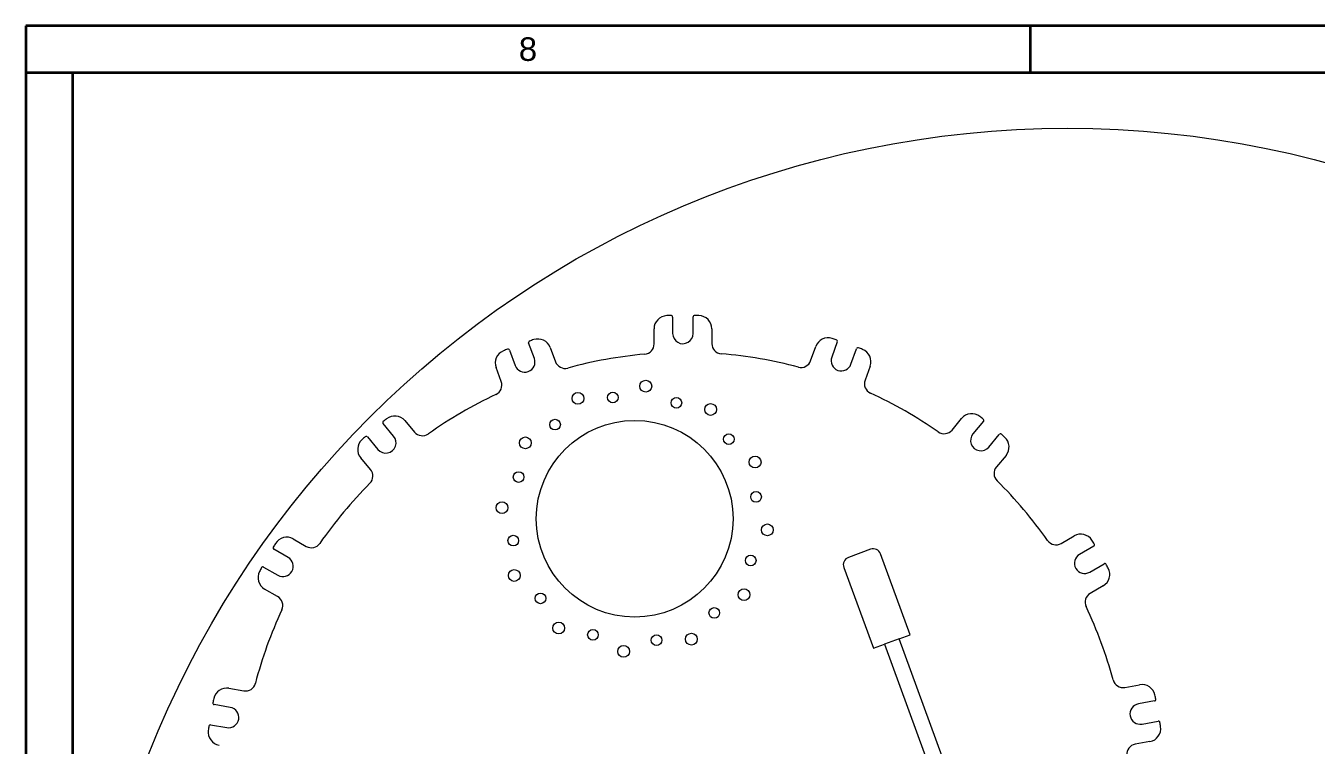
# Model space of a CAD drawing. Header units: inches. Extents: x 20 to 536, y 8 to 344.
# Drawn here: x 20 to 102.4, y 298 to 344 of the extents above; entities that cross this region are included whole.
import ezdxf

# ---------------------------------------------------------------- set-up
doc = ezdxf.new("R2010")
doc.units = ezdxf.units.IN
doc.header["$LTSCALE"] = 16
doc.header["$MEASUREMENT"] = 0
doc.layers.get('0').update_dxf_attribs({"lineweight": 25})
for name, color, linetype, lineweight in [('Border', 7, 'Continuous', 35), ('Dimension (ANSI)', 7, 'Continuous', 25), ('Symbol (ANSI)', 7, 'Continuous', 25), ('Visible', 7, 'Continuous', 18)]:
    doc.layers.add(name, color=color, linetype=linetype, lineweight=lineweight)
doc.styles.add('MEMCOR Medium', font='arial.ttf')
doc.styles.add('Standard A-B-C', font='arial.ttf')
doc.dimstyles.new('Default (ANSI)', dxfattribs={"dimscale": 16, "dimtxt": 0.15, "dimasz": 0.098425, "dimexe": 0.125, "dimexo": 0.0625, "dimgap": 0.031496, "dimtad": 0, "dimtih": 1, "dimtoh": 1, "dimdec": 4, "dimrnd": 1e-08, "dimzin": 3, "dimdsep": 46, "dimlunit": 5, "dimtxsty": 'MEMCOR Medium', "dimcen": 0.09, "dimdle": 0.393701, "dimclrd": 256, "dimclre": 256, "dimclrt": 256, "dimadec": 0, "dimazin": 1, "dimtfac": 0.8, "dimtofl": 0, "dimtmove": 0, "dimatfit": 3, "dimfxl": 1, "dimfrac": 1, "dimtolj": 1, "dimtzin": 4, "dimlwd": -1, "dimlwe": -1, "dimarcsym": 0})
doc.dimstyles.new('Default (ANSI)$7', dxfattribs={"dimscale": 16, "dimtxt": 0.15, "dimasz": 0.098425, "dimexe": 0.125, "dimexo": 0.0625, "dimgap": 0.031496, "dimtad": 0, "dimtih": 1, "dimtoh": 1, "dimdec": 4, "dimrnd": 1e-08, "dimzin": 3, "dimdsep": 46, "dimlunit": 5, "dimtxsty": 'MEMCOR Medium', "dimcen": 0.09, "dimdle": 0.393701, "dimclrd": 256, "dimclre": 256, "dimclrt": 256, "dimadec": 0, "dimazin": 1, "dimtfac": 0.8, "dimtofl": 0, "dimtmove": 0, "dimatfit": 3, "dimfxl": 1, "dimfrac": 1, "dimtolj": 1, "dimtzin": 4, "dimlwd": -1, "dimlwe": -1, "dimarcsym": 0})

# ---------------------------------------------------------------- blocks, each defined once
blk = doc.blocks.new('Borders 22x34_D')
at = {"layer": 'Border'}
for p, q in [((33.5, 21.5), (1.25, 21.5)), ((1.25, 21.5), (1.25, 0.5)), ((5.2578, 21.5), (5.2578, 21.3125)), ((33.3125, 21.3125), (1.25, 21.3125)), ((1.4375, 0.5), (1.4375, 21.3125))]:
    blk.add_line(p, q, dxfattribs=at)
at = {"layer": 'Border', "insert": (3.2539, 21.4062), "char_height": 0.094, "attachment_point": 5, "style": 'Standard A-B-C'}
blk.add_mtext('\\fArial|b0|i0;\\H0.0940;8', dxfattribs=at)
blk = doc.blocks.new('*D26')
at = {"layer": 'Defpoints', "color": 0, "transparency": 16777216}
for p in [(124.992, 324.332), (86.51, 274.451)]:
    blk.add_point(p, dxfattribs=at)
at = {"layer": 'Dimension (ANSI)', "transparency": 16777216}
for p, q in [((132.33, 333.844), (125.954, 325.579)), ((134.447, 333.844), (132.33, 333.844))]:
    blk.add_line(p, q, dxfattribs=at)
blk.add_solid([(125.746, 325.739), (126.162, 325.418), (124.992, 324.332)], dxfattribs=at)
at = {"layer": 'Dimension (ANSI)', "transparency": 16777216, "insert": (134.951, 339.168), "char_height": 2.4, "attachment_point": 1, "style": 'MEMCOR Medium'}
blk.add_mtext('\\A1; \\fArial|b0|i0;\\H2.4000;R63 in\\P[R1600.2 mm]{\\P\\fArial|b0|i0;\\H2.4000;RADIAL CLEARANCE REQUIRED}', dxfattribs=at)

msp = doc.modelspace()

# ---------------------------------------------------------------- linework, layer by layer
at = {"layer": 'Visible', "linetype": 'Continuous', "lineweight": 18}
for p, q in [((60.11542, 323.67999), (60.11171, 324.6362)), ((61.29877, 325.39836), (61.30284, 324.34756)), ((62.61283, 324.35264), (62.60876, 325.40345)), ((63.80169, 324.65051), (63.8054, 323.6943)), ((71.81228, 323.8174), (71.45672, 322.82858)), ((50.87857, 323.28815), (51.2418, 322.30211)), ((52.47105, 322.75493), (52.10782, 323.74097)), ((53.48633, 323.44144), (53.81686, 322.54417)), ((70.11259, 322.60739), (70.43614, 323.50719)), ((72.68944, 322.38531), (73.04501, 323.37414)), ((50.35431, 321.26868), (50.02378, 322.16595)), ((73.90848, 322.2586), (73.58492, 321.35879)), ((79.14, 318.18024), (79.75179, 318.91512)), ((43.48734, 317.78487), (42.80877, 318.58721)), ((44.20659, 318.77723), (44.82407, 318.04712)), ((81.15104, 318.73595), (80.47872, 317.92837)), ((41.80853, 317.74128), (42.48709, 316.93893)), ((81.48549, 317.09022), (82.15782, 317.8978)), ((42.00658, 315.66429), (41.38911, 316.3944)), ((82.58767, 316.55421), (81.97588, 315.81933)), ((37.08174, 311.22045), (37.91169, 310.74556)), ((86.10881, 310.93252), (86.93505, 311.41384)), ((88.18864, 310.76691), (87.28065, 310.23797)), ((36.74527, 310.04194), (35.83321, 310.56381)), ((73.93588, 310.56153), (72.52734, 310.04577)), ((76.46845, 305.09929), (74.57732, 310.26394)), ((35.18262, 309.42678), (36.09468, 308.90491)), ((72.22975, 309.40433), (74.12088, 304.23968)), ((87.94005, 309.10603), (88.84803, 309.63496)), ((88.79244, 308.22539), (87.96619, 307.74407)), ((36.0791, 307.54279), (35.24915, 308.01768)), ((75.76418, 304.8414), (76.46845, 305.09929)), ((74.12088, 304.23968), (74.82515, 304.49756)), ((75.76418, 304.8414), (74.82515, 304.49756)), ((74.82515, 304.49756), (84.7811, 277.30802)), ((85.81226, 277.40025), (75.76418, 304.8414)), ((32.97114, 301.68255), (33.91346, 301.52016)), ((90.17849, 301.73842), (91.11952, 301.90812)), ((92.07624, 300.87145), (91.04211, 300.68497)), ((33.05804, 300.46004), (32.02249, 300.63849)), ((31.80002, 299.34752), (32.83557, 299.16906)), ((91.27459, 299.39576), (92.30873, 299.58225)), ((91.77438, 298.27669), (90.83334, 298.107))]:
    msp.add_line(p, q, dxfattribs=at)
for centre, radius in [((86.51016, 274.4507), 63), ((59.58608, 320.98011), 0.3775), ((55.25592, 320.19925), 0.3775), ((57.48047, 320.2599), 0.34045), ((61.54256, 319.91948), 0.34045), ((63.72643, 319.49125), 0.3775), ((58.87808, 312.5096), 6.28), ((53.7928, 318.52289), 0.34045), ((51.89644, 317.35795), 0.3775), ((64.89136, 317.59488), 0.34045), ((66.56773, 316.13176), 0.3775), ((51.4682, 315.17409), 0.34045), ((66.62837, 313.90721), 0.34045), ((50.40758, 313.21761), 0.3775), ((51.12779, 311.112), 0.34045), ((67.34858, 311.8016), 0.3775), ((66.28796, 309.84512), 0.34045), ((51.18843, 308.88745), 0.3775), ((52.8648, 307.42433), 0.34045), ((65.85972, 307.66126), 0.3775), ((63.96336, 306.49632), 0.34045), ((54.02973, 305.52796), 0.3775), ((56.21359, 305.09973), 0.34045), ((60.27569, 304.75931), 0.34045), ((62.50023, 304.81996), 0.3775), ((58.17008, 304.0391), 0.3775)]:
    msp.add_circle(centre, radius, dxfattribs=at)
for centre, radius, start, end in [((60.95671, 324.63947), 0.845, 92.1411114, 180.2222602), ((62.07249, 294.79532), 30.71, 91.6260209, 92.1411114), ((61.20377, 325.398), 0.095, 0.2222602, 91.6260209), ((62.70376, 325.40381), 0.095, 88.8184995, 180.2222602), ((62.07249, 294.79532), 30.71, 88.3034089, 88.8184995), ((62.95669, 324.64723), 0.845, 0.2222602, 88.3034089), ((52.19697, 323.7738), 0.095, 108.8184995, 200.2222602), ((62.07249, 294.79532), 30.71, 108.3034089, 108.8184995), ((52.69342, 323.14936), 0.845, 20.2222602, 108.3034089), ((61.95784, 324.3501), 0.655, 180.2222602, 0.2222602), ((71.2313, 323.22127), 0.845, 72.1411114, 160.2222602), ((62.07249, 294.79532), 30.71, 71.6260209, 72.1411114), ((71.72289, 323.84955), 0.095, 340.2222602, 71.6260209), ((50.8167, 322.45803), 0.845, 112.1411114, 200.2222602), ((62.07249, 294.79532), 30.71, 111.6260209, 112.1411114), ((50.78943, 323.25531), 0.095, 20.2222602, 111.6260209), ((62.07249, 294.79532), 28.345, 95.1676899, 105.2768304), ((59.46043, 323.67745), 0.655, 275.1676899, 0.2222602), ((64.46039, 323.69684), 0.655, 180.2222602, 265.2768304), ((62.07249, 294.79532), 28.345, 75.1676899, 85.2768304), ((73.13441, 323.34199), 0.095, 68.8184995, 160.2222602), ((62.07249, 294.79532), 30.71, 68.3034089, 68.8184995), ((73.11332, 322.54452), 0.845, 340.2222602, 68.3034089), ((51.85642, 322.52852), 0.655, 200.2222602, 20.2222593), ((54.43148, 322.77058), 0.655, 200.2222602, 285.2768304), ((69.49622, 322.82902), 0.655, 255.1676899, 340.2222602), ((72.07308, 322.60694), 0.655, 160.2222602, 340.2222602), ((74.20129, 321.13716), 0.655, 160.2222602, 245.2768304), ((49.73969, 321.04227), 0.655, 295.1676899, 20.2222602), ((62.07249, 294.79532), 28.345, 55.1676899, 65.2768304), ((62.07249, 294.79532), 28.345, 115.1676899, 125.2768304), ((62.07249, 294.79532), 30.71, 128.3034089, 128.8184995), ((43.56139, 318.23157), 0.845, 40.2222602, 128.3034089), ((80.4012, 318.37448), 0.845, 52.1411114, 140.2222602), ((62.07249, 294.79532), 30.71, 51.6260209, 52.1411114), ((81.07803, 318.79673), 0.095, 320.2222602, 51.6260209), ((42.88131, 318.64856), 0.095, 128.8184995, 220.2222602), ((45.32419, 318.47009), 0.655, 220.2222602, 305.2768304), ((78.63661, 318.59931), 0.655, 235.1676899, 320.2222602), ((42.0343, 316.94006), 0.845, 132.1411114, 220.2222602), ((62.07249, 294.79532), 30.71, 131.6260209, 132.1411114), ((41.73599, 317.67993), 0.095, 40.2222602, 131.6260209), ((42.98722, 317.3619), 0.655, 220.2222602, 40.2222602), ((80.98211, 317.50929), 0.655, 140.2222602, 320.222261), ((82.23083, 317.83702), 0.095, 48.8184995, 140.2222602), ((62.07249, 294.79532), 30.71, 48.3034089, 48.8184995), ((81.93826, 317.09485), 0.845, 320.2222602, 48.3034089), ((41.50646, 315.24132), 0.655, 315.1676899, 40.2222602), ((82.47927, 315.40026), 0.655, 140.2222602, 225.2768304), ((62.07249, 294.79532), 28.345, 135.1676899, 145.2768304), ((62.07249, 294.79532), 28.345, 35.1676899, 45.2768304), ((87.36039, 310.68369), 0.845, 32.1411114, 120.2222602), ((35.88039, 310.64626), 0.095, 148.8184995, 240.2222602), ((62.07249, 294.79532), 30.71, 148.3034089, 148.8184995), ((36.66208, 310.48702), 0.845, 60.2222602, 148.3034089), ((38.23699, 311.31407), 0.655, 240.2222602, 325.2768304), ((85.77911, 311.49849), 0.655, 215.1676899, 300.2222602), ((62.07249, 294.79532), 30.71, 31.6260209, 32.1411114), ((88.14082, 310.84899), 0.095, 300.2222602, 31.6260209), ((36.41997, 309.47342), 0.655, 240.2222602, 60.2222602), ((72.69926, 309.57625), 0.5, 110.1111301, 200.1111301), ((74.1078, 310.09202), 0.5, 20.1111301, 110.1111301), ((87.61035, 309.672), 0.655, 120.2222602, 300.2222602), ((35.66881, 308.75111), 0.845, 152.1411114, 240.2222602), ((62.07249, 294.79532), 30.71, 151.6260209, 152.1411114), ((35.13544, 309.34433), 0.095, 60.2222602, 151.6260209), ((88.3671, 308.95553), 0.845, 300.2222602, 28.3034089), ((88.89585, 309.55287), 0.095, 28.8184995, 120.2222602), ((62.07249, 294.79532), 30.71, 28.3034089, 28.8184995), ((35.7538, 306.97428), 0.655, 335.1676899, 60.2222602), ((88.29589, 307.1781), 0.655, 120.2222602, 205.2768304), ((62.07249, 294.79532), 28.345, 155.1676899, 165.2768304), ((62.07249, 294.79532), 28.345, 15.1676899, 25.2768304), ((32.82764, 300.84983), 0.845, 80.2222602, 168.3034089), ((34.0247, 302.16565), 0.655, 260.2222602, 345.2768304), ((90.06225, 302.38303), 0.655, 195.1676899, 280.2222602), ((91.26948, 301.07653), 0.845, 12.1411114, 100.2222602), ((32.03863, 300.73211), 0.095, 168.8184995, 260.2222602), ((62.07249, 294.79532), 30.71, 168.3034089, 168.8184995), ((92.05938, 300.96494), 0.095, 280.2222602, 11.6260209), ((62.07249, 294.79532), 30.71, 11.6260209, 12.1411114), ((32.9468, 299.81455), 0.655, 260.2222602, 80.2222602), ((91.15835, 300.04036), 0.655, 100.2222602, 280.2222602), ((62.07249, 294.79532), 30.71, 171.6260209, 172.1411114), ((31.78389, 299.2539), 0.095, 80.2222602, 171.6260209), ((91.62442, 299.10828), 0.845, 280.2222602, 8.3034089), ((92.32558, 299.48875), 0.095, 8.8184995, 100.2222602), ((62.07249, 294.79532), 30.71, 8.3034089, 8.8184995), ((32.48798, 298.87888), 0.845, 172.1411114, 260.2222602), ((90.94958, 297.46239), 0.655, 100.2222602, 185.2768304)]:
    msp.add_arc(centre, radius, start, end, dxfattribs=at)

# ---------------------------------------------------------------- block references
at = {"xscale": 16, "yscale": 16, "zscale": 16}
msp.add_blockref('Borders 22x34_D', (0, 0), dxfattribs=at)

# ---------------------------------------------------------------- dimensions: what is measured, and where the dimension line sits
at = {"layer": 'Dimension (ANSI)'}
dim = msp.add_radius_dim(center=(86.51016, 274.4507), mpoint=(124.99217, 324.33191), text=' \\fArial|b0|i0;\\H2.4000;<> in\\X[R1600.2 mm]{\\P\\fArial|b0|i0;\\H2.4000;RADIAL CLEARANCE REQUIRED}', dimstyle='Default (ANSI)', override={"dimgap": 0.031496, "dimdec": 4, "dimlfac": 1, "dimpost": '', "dimcen": 0, "dimtol": 0, "dimlim": 0, "dimtp": 0, "dimtm": 0, "dimtdec": 2, "dimtvp": -0.333333}, dxfattribs=at)
dim.commit()
dim.dimension.update_dxf_attribs({"geometry": '*D26', "text_midpoint": (160.81322, 333.844), "dimtype": 164})

# ---------------------------------------------------------------- leaders
at = {"layer": 'Symbol (ANSI)', "annotation_type": 0, "has_hookline": 1, "hookline_direction": 0, "text_width": 45.194}
msp.add_leader([(97.58869, 266.13231), (139.93116, 315.65214), (141.50596, 315.65214)], dimstyle='Default (ANSI)$7', override={"dimtad": 0}, dxfattribs=at)

doc.saveas('drawing.dxf')
